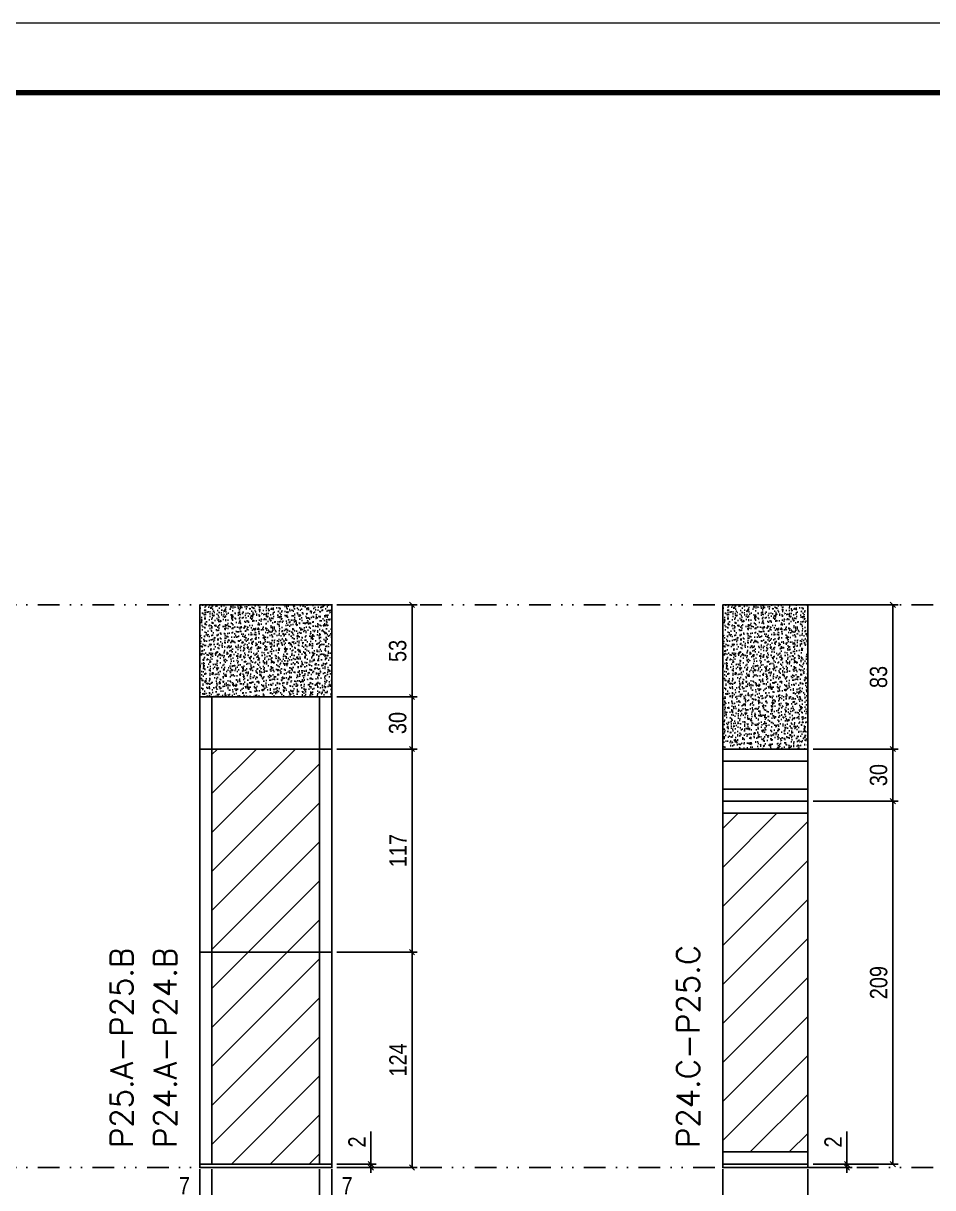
# Model space of a CAD drawing. Extents: x 13770 to 23315, y 867 to 16997.
# Drawn here: x 19642 to 20166, y 9287 to 9957 of the extents above; entities that cross this region are included whole.
import ezdxf

# ---------------------------------------------------------------- set-up
doc = ezdxf.new("R2010")
doc.units = 0
for name, pattern in [('DASHED', [0.75, 0.5, -0.25]), ('DIVIDE2', [0.625, 0.25, -0.125, 0, -0.125, 0, -0.125]), ('HIDDEN', [0.375, 0.25, -0.125])]:
    doc.linetypes.add(name, pattern=pattern)
for name, color, linetype in [('COTA', 241, 'Continuous'), ('Nível', 160, 'Continuous'), ('Painéis', 200, 'Continuous'), ('SARR_2.2x7', 40, 'Continuous'), ('Sarrafo de Pressão', 42, 'HIDDEN')]:
    doc.layers.add(name, color=color, linetype=linetype)
for name, color, linetype, lineweight in [('Folhas', 255, 'Continuous', 9), ('Hachura', 251, 'Continuous', 9), ('SARRAFO DE PRESSAO', 251, 'DASHED', 9), ('Texto Seção', 7, 'Continuous', 15)]:
    doc.layers.add(name, color=color, linetype=linetype, lineweight=lineweight)
doc.styles.add('COTA TECNICA', font='techl___.ttf', dxfattribs={"height": 10})
doc.styles.add('COTA TECNICA-50', font='techl___.ttf', dxfattribs={"height": 10})
doc.styles.add('REGUA-120', font='ROMANS.shx', dxfattribs={"height": 15})
doc.dimstyles.new('COTA PAINEL-50', dxfattribs={"dimtxt": 10, "dimasz": 3, "dimexe": 3, "dimexo": 3, "dimgap": 3, "dimtad": 1, "dimdec": 1, "dimzin": 12, "dimdsep": 46, "dimtxsty": 'COTA TECNICA-50', "dimblk1": 'OBLIQUE', "dimblk2": 'OBLIQUE', "dimsah": 1, "dimcen": 0.9, "dimclrd": 4, "dimclre": 4, "dimclrt": 240, "dimadec": 1, "dimazin": 3, "dimtfac": 1, "dimtdec": 1, "dimtmove": 0, "dimatfit": 3, "dimfxl": 1, "dimtolj": 1, "dimtzin": 12, "dimarcsym": 0})
doc.dimstyles.new('PAINEL', dxfattribs={"dimtxt": 10, "dimasz": 3, "dimexe": 3, "dimexo": 3, "dimgap": 3, "dimtad": 1, "dimdec": 1, "dimzin": 12, "dimdsep": 46, "dimtxsty": 'COTA TECNICA', "dimblk1": 'OBLIQUE', "dimblk2": 'OBLIQUE', "dimsah": 1, "dimcen": 0.9, "dimclrd": 4, "dimclre": 4, "dimclrt": 240, "dimadec": 1, "dimazin": 3, "dimtfac": 1, "dimtdec": 1, "dimtmove": 0, "dimatfit": 3, "dimfxl": 1, "dimtolj": 1, "dimtzin": 12, "dimarcsym": 0})

# ---------------------------------------------------------------- blocks, each defined once
blk = doc.blocks.new('9999999999')
at = {"layer": 'Folhas'}
blk.add_lwpolyline([(98138.98, 34190.21), (99623.98, 34190.21), (99623.98, 35240.21), (98138.98, 35240.21)], close=True, dxfattribs=at)
at = {"layer": 'Folhas', "color": 30, "const_width": 3}
blk.add_lwpolyline([(98213.98, 34230.21), (99583.98, 34230.21), (99583.98, 35200.21), (98213.98, 35200.21)], close=True, dxfattribs=at)
blk = doc.blocks.new('_Oblique')
at = {"color": 0, "linetype": 'ByBlock', "lineweight": -2}
blk.add_line((-0.5, -0.5), (0.5, 0.5), dxfattribs=at)
blk = doc.blocks.new('*D510')
at = {"layer": 'COTA', "color": 4, "lineweight": -2, "transparency": 16777216}
for p, q in [((19743.97, 9297.15), (19743.97, 9242.98)), ((19819.97, 9297.15), (19819.97, 9242.98)), ((19743.97, 9245.98), (19819.97, 9245.98))]:
    blk.add_line(p, q, dxfattribs=at)
at = {"layer": 'Defpoints', "color": 0, "transparency": 16777216}
for p in [(19743.97, 9300.15), (19819.97, 9300.15), (19819.97, 9245.98)]:
    blk.add_point(p, dxfattribs=at)
at = {"layer": 'COTA', "color": 4, "lineweight": -2, "transparency": 16777216, "xscale": 3, "yscale": 3, "zscale": 3, "rotation": 180}
blk.add_blockref('_Oblique', (19743.97, 9245.98), dxfattribs=at)
at = {"layer": 'COTA', "color": 4, "lineweight": -2, "transparency": 16777216, "xscale": 3, "yscale": 3, "zscale": 3}
blk.add_blockref('_Oblique', (19819.97, 9245.98), dxfattribs=at)
at = {"layer": 'COTA', "color": 240, "transparency": 16777216, "insert": (19781.97, 9254.08), "char_height": 10, "attachment_point": 5, "style": 'COTA TECNICA'}
blk.add_mtext('\\A1;76', dxfattribs=at)
blk = doc.blocks.new('*D511')
at = {"layer": 'COTA', "color": 4, "lineweight": -2, "transparency": 16777216}
for p, q in [((19822.97, 9422.15), (19869.2, 9422.15)), ((19866.2, 9298.15), (19866.2, 9422.15)), ((19822.97, 9298.15), (19869.2, 9298.15))]:
    blk.add_line(p, q, dxfattribs=at)
at = {"layer": 'Defpoints', "color": 0, "transparency": 16777216}
for p in [(19819.97, 9422.15), (19866.2, 9422.15), (19819.97, 9298.15)]:
    blk.add_point(p, dxfattribs=at)
at = {"layer": 'COTA', "color": 4, "lineweight": -2, "transparency": 16777216, "xscale": 3, "yscale": 3, "zscale": 3}
for p, rotation in [((19866.2, 9422.15), 90), ((19866.2, 9298.15), 270)]:
    blk.add_blockref('_Oblique', p, dxfattribs=dict(at, rotation=rotation))
at = {"layer": 'COTA', "color": 240, "transparency": 16777216, "insert": (19858.13, 9360.15), "char_height": 10, "attachment_point": 5, "rotation": 90, "style": 'COTA TECNICA-50'}
blk.add_mtext('\\A1;124', dxfattribs=at)
blk = doc.blocks.new('*D512')
at = {"layer": 'COTA', "color": 4, "lineweight": -2, "transparency": 16777216}
for p, q in [((19842.49, 9300.15), (19842.49, 9318.95)), ((19822.97, 9300.15), (19845.49, 9300.15)), ((19842.49, 9298.15), (19842.49, 9300.15)), ((19822.97, 9298.15), (19845.49, 9298.15)), ((19842.49, 9298.15), (19842.49, 9295.15))]:
    blk.add_line(p, q, dxfattribs=at)
at = {"layer": 'Defpoints', "color": 0, "transparency": 16777216}
for p in [(19819.97, 9300.15), (19819.97, 9298.15), (19842.49, 9298.15)]:
    blk.add_point(p, dxfattribs=at)
at = {"layer": 'COTA', "color": 4, "lineweight": -2, "transparency": 16777216, "xscale": 3, "yscale": 3, "zscale": 3}
for p, rotation in [((19842.49, 9300.15), 270), ((19842.49, 9298.15), 90)]:
    blk.add_blockref('_Oblique', p, dxfattribs=dict(at, rotation=rotation))
at = {"layer": 'COTA', "color": 240, "transparency": 16777216, "insert": (19834.49, 9312.9), "char_height": 10, "attachment_point": 5, "rotation": 90, "style": 'COTA TECNICA-50'}
blk.add_mtext('\\A1;2', dxfattribs=at)
blk = doc.blocks.new('*D522')
at = {"layer": 'COTA', "color": 4, "linetype": 'ByBlock', "lineweight": -2, "transparency": 16777216}
for p, q in [((19822.97, 9539.15), (19869.2, 9539.15)), ((19866.2, 9422.15), (19866.2, 9539.15)), ((19822.97, 9422.15), (19869.2, 9422.15))]:
    blk.add_line(p, q, dxfattribs=at)
at = {"layer": 'Defpoints', "color": 0, "linetype": 'ByBlock', "transparency": 16777216}
for p in [(19819.97, 9539.15), (19866.2, 9539.15), (19819.97, 9422.15)]:
    blk.add_point(p, dxfattribs=at)
at = {"layer": 'COTA', "color": 4, "linetype": 'ByBlock', "lineweight": -2, "transparency": 16777216, "xscale": 3, "yscale": 3, "zscale": 3}
for p, rotation in [((19866.2, 9539.15), 90), ((19866.2, 9422.15), 270)]:
    blk.add_blockref('_Oblique', p, dxfattribs=dict(at, rotation=rotation))
at = {"layer": 'COTA', "color": 240, "linetype": 'ByBlock', "transparency": 16777216, "insert": (19858.13, 9480.65), "char_height": 10, "attachment_point": 5, "rotation": 90, "style": 'COTA TECNICA'}
blk.add_mtext('\\A1;117', dxfattribs=at)
blk = doc.blocks.new('*D513')
at = {"layer": 'COTA', "color": 4, "lineweight": -2, "transparency": 16777216}
for p, q in [((19743.97, 9295.15), (19743.97, 9276.64)), ((19750.97, 9297.15), (19750.97, 9276.64)), ((19743.97, 9279.64), (19729.23, 9279.64)), ((19750.97, 9279.64), (19743.97, 9279.64))]:
    blk.add_line(p, q, dxfattribs=at)
at = {"layer": 'Defpoints', "color": 0, "transparency": 16777216}
for p in [(19750.97, 9300.15), (19743.97, 9298.15), (19743.97, 9279.64)]:
    blk.add_point(p, dxfattribs=at)
at = {"layer": 'COTA', "color": 4, "lineweight": -2, "transparency": 16777216, "xscale": 3, "yscale": 3, "zscale": 3, "rotation": 180}
blk.add_blockref('_Oblique', (19743.97, 9279.64), dxfattribs=at)
at = {"layer": 'COTA', "color": 4, "lineweight": -2, "transparency": 16777216, "xscale": 3, "yscale": 3, "zscale": 3}
blk.add_blockref('_Oblique', (19750.97, 9279.64), dxfattribs=at)
at = {"layer": 'COTA', "color": 240, "transparency": 16777216, "insert": (19735.1, 9287.72), "char_height": 10, "attachment_point": 5, "style": 'COTA TECNICA-50'}
blk.add_mtext('\\A1;7', dxfattribs=at)
blk = doc.blocks.new('*D514')
at = {"layer": 'COTA', "color": 4, "lineweight": -2, "transparency": 16777216}
for p, q in [((19812.97, 9297.15), (19812.97, 9276.64)), ((19819.97, 9295.15), (19819.97, 9276.64)), ((19812.97, 9279.64), (19819.97, 9279.64)), ((19819.97, 9279.64), (19834.7, 9279.64))]:
    blk.add_line(p, q, dxfattribs=at)
at = {"layer": 'Defpoints', "color": 0, "transparency": 16777216}
for p in [(19812.97, 9300.15), (19819.97, 9298.15), (19819.97, 9279.64)]:
    blk.add_point(p, dxfattribs=at)
at = {"layer": 'COTA', "color": 4, "lineweight": -2, "transparency": 16777216, "xscale": 3, "yscale": 3, "zscale": 3, "rotation": 180}
blk.add_blockref('_Oblique', (19812.97, 9279.64), dxfattribs=at)
at = {"layer": 'COTA', "color": 4, "lineweight": -2, "transparency": 16777216, "xscale": 3, "yscale": 3, "zscale": 3}
blk.add_blockref('_Oblique', (19819.97, 9279.64), dxfattribs=at)
at = {"layer": 'COTA', "color": 240, "transparency": 16777216, "insert": (19828.83, 9287.72), "char_height": 10, "attachment_point": 5, "style": 'COTA TECNICA-50'}
blk.add_mtext('\\A1;7', dxfattribs=at)
blk = doc.blocks.new('*D515')
at = {"layer": 'COTA', "color": 4, "lineweight": -2, "transparency": 16777216}
for p, q in [((19822.97, 9622.15), (19869.2, 9622.15)), ((19866.2, 9569.15), (19866.2, 9622.15)), ((19822.97, 9569.15), (19869.2, 9569.15))]:
    blk.add_line(p, q, dxfattribs=at)
at = {"layer": 'Defpoints', "color": 0, "transparency": 16777216}
for p in [(19819.97, 9622.15), (19866.2, 9622.15), (19819.97, 9569.15)]:
    blk.add_point(p, dxfattribs=at)
at = {"layer": 'COTA', "color": 4, "lineweight": -2, "transparency": 16777216, "xscale": 3, "yscale": 3, "zscale": 3}
for p, rotation in [((19866.2, 9622.15), 90), ((19866.2, 9569.15), 270)]:
    blk.add_blockref('_Oblique', p, dxfattribs=dict(at, rotation=rotation))
at = {"layer": 'COTA', "color": 240, "transparency": 16777216, "insert": (19857.99, 9595.65), "char_height": 10, "attachment_point": 5, "rotation": 90, "style": 'COTA TECNICA'}
blk.add_mtext('\\A1;53', dxfattribs=at)
blk = doc.blocks.new('*D516')
at = {"layer": 'COTA', "color": 4, "lineweight": -2, "transparency": 16777216}
for p, q in [((20045.17, 9297.15), (20045.17, 9242.98)), ((20094.17, 9297.15), (20094.17, 9242.98)), ((20045.17, 9245.98), (20094.17, 9245.98))]:
    blk.add_line(p, q, dxfattribs=at)
at = {"layer": 'Defpoints', "color": 0, "transparency": 16777216}
for p in [(20045.17, 9300.15), (20094.17, 9300.15), (20094.17, 9245.98)]:
    blk.add_point(p, dxfattribs=at)
at = {"layer": 'COTA', "color": 4, "lineweight": -2, "transparency": 16777216, "xscale": 3, "yscale": 3, "zscale": 3, "rotation": 180}
blk.add_blockref('_Oblique', (20045.17, 9245.98), dxfattribs=at)
at = {"layer": 'COTA', "color": 4, "lineweight": -2, "transparency": 16777216, "xscale": 3, "yscale": 3, "zscale": 3}
blk.add_blockref('_Oblique', (20094.17, 9245.98), dxfattribs=at)
at = {"layer": 'COTA', "color": 240, "transparency": 16777216, "insert": (20069.67, 9254.08), "char_height": 10, "attachment_point": 5, "style": 'COTA TECNICA'}
blk.add_mtext('\\A1;49', dxfattribs=at)
blk = doc.blocks.new('*D517')
at = {"layer": 'COTA', "color": 4, "lineweight": -2, "transparency": 16777216}
for p, q in [((20116.69, 9300.15), (20116.69, 9318.95)), ((20097.17, 9300.15), (20119.69, 9300.15)), ((20116.69, 9298.15), (20116.69, 9300.15)), ((20097.17, 9298.15), (20119.69, 9298.15)), ((20116.69, 9298.15), (20116.69, 9295.15))]:
    blk.add_line(p, q, dxfattribs=at)
at = {"layer": 'Defpoints', "color": 0, "transparency": 16777216}
for p in [(20094.17, 9300.15), (20094.17, 9298.15), (20116.69, 9298.15)]:
    blk.add_point(p, dxfattribs=at)
at = {"layer": 'COTA', "color": 4, "lineweight": -2, "transparency": 16777216, "xscale": 3, "yscale": 3, "zscale": 3}
for p, rotation in [((20116.69, 9300.15), 270), ((20116.69, 9298.15), 90)]:
    blk.add_blockref('_Oblique', p, dxfattribs=dict(at, rotation=rotation))
at = {"layer": 'COTA', "color": 240, "transparency": 16777216, "insert": (20108.69, 9312.9), "char_height": 10, "attachment_point": 5, "rotation": 90, "style": 'COTA TECNICA-50'}
blk.add_mtext('\\A1;2', dxfattribs=at)
blk = doc.blocks.new('*D518')
at = {"layer": 'COTA', "color": 4, "lineweight": -2, "transparency": 16777216}
for p, q in [((20097.17, 9622.15), (20146.15, 9622.15)), ((20143.15, 9539.15), (20143.15, 9622.15)), ((20097.17, 9539.15), (20146.15, 9539.15))]:
    blk.add_line(p, q, dxfattribs=at)
at = {"layer": 'Defpoints', "color": 0, "transparency": 16777216}
for p in [(20094.17, 9622.15), (20143.15, 9622.15), (20094.17, 9539.15)]:
    blk.add_point(p, dxfattribs=at)
at = {"layer": 'COTA', "color": 4, "lineweight": -2, "transparency": 16777216, "xscale": 3, "yscale": 3, "zscale": 3}
for p, rotation in [((20143.15, 9622.15), 90), ((20143.15, 9539.15), 270)]:
    blk.add_blockref('_Oblique', p, dxfattribs=dict(at, rotation=rotation))
at = {"layer": 'COTA', "color": 240, "transparency": 16777216, "insert": (20134.91, 9580.65), "char_height": 10, "attachment_point": 5, "rotation": 90, "style": 'COTA TECNICA'}
blk.add_mtext('\\A1;83', dxfattribs=at)
blk = doc.blocks.new('*D523')
at = {"layer": 'COTA', "color": 4, "lineweight": -2, "transparency": 16777216}
for p, q in [((20097.17, 9509.15), (20146.15, 9509.15)), ((20143.15, 9300.15), (20143.15, 9509.15)), ((20097.17, 9300.15), (20146.15, 9300.15))]:
    blk.add_line(p, q, dxfattribs=at)
at = {"layer": 'Defpoints', "color": 0, "transparency": 16777216}
for p in [(20094.17, 9509.15), (20143.15, 9509.15), (20094.17, 9300.15)]:
    blk.add_point(p, dxfattribs=at)
at = {"layer": 'COTA', "color": 4, "lineweight": -2, "transparency": 16777216, "xscale": 3, "yscale": 3, "zscale": 3}
for p, rotation in [((20143.15, 9509.15), 90), ((20143.15, 9300.15), 270)]:
    blk.add_blockref('_Oblique', p, dxfattribs=dict(at, rotation=rotation))
at = {"layer": 'COTA', "color": 240, "transparency": 16777216, "insert": (20135.02, 9404.65), "char_height": 10, "attachment_point": 5, "rotation": 90, "style": 'COTA TECNICA'}
blk.add_mtext('\\A1;209', dxfattribs=at)
blk = doc.blocks.new('*D889')
at = {"layer": 'COTA', "color": 4, "lineweight": -2, "transparency": 16777216}
for p, q in [((20097.17, 9539.15), (20146.15, 9539.15)), ((20143.15, 9539.15), (20143.15, 9509.15)), ((20097.17, 9509.15), (20146.15, 9509.15))]:
    blk.add_line(p, q, dxfattribs=at)
at = {"layer": 'Defpoints', "color": 0, "transparency": 16777216}
for p in [(20094.17, 9539.15), (20094.17, 9509.15), (20143.15, 9509.15)]:
    blk.add_point(p, dxfattribs=at)
at = {"layer": 'COTA', "color": 4, "lineweight": -2, "transparency": 16777216, "xscale": 3, "yscale": 3, "zscale": 3}
for p, rotation in [((20143.15, 9539.15), 90), ((20143.15, 9509.15), 270)]:
    blk.add_blockref('_Oblique', p, dxfattribs=dict(at, rotation=rotation))
at = {"layer": 'COTA', "color": 240, "transparency": 16777216, "insert": (20134.93, 9524.15), "char_height": 10, "attachment_point": 5, "rotation": 90, "style": 'COTA TECNICA'}
blk.add_mtext('\\A1;30', dxfattribs=at)
blk = doc.blocks.new('*D890')
at = {"layer": 'COTA', "color": 4, "lineweight": -2, "transparency": 16777216}
for p, q in [((19822.97, 9569.15), (19869.2, 9569.15)), ((19866.2, 9569.15), (19866.2, 9539.15)), ((19822.97, 9539.15), (19869.2, 9539.15))]:
    blk.add_line(p, q, dxfattribs=at)
at = {"layer": 'Defpoints', "color": 0, "transparency": 16777216}
for p in [(19819.97, 9569.15), (19819.97, 9539.15), (19866.2, 9539.15)]:
    blk.add_point(p, dxfattribs=at)
at = {"layer": 'COTA', "color": 4, "lineweight": -2, "transparency": 16777216, "xscale": 3, "yscale": 3, "zscale": 3}
for p, rotation in [((19866.2, 9569.15), 90), ((19866.2, 9539.15), 270)]:
    blk.add_blockref('_Oblique', p, dxfattribs=dict(at, rotation=rotation))
at = {"layer": 'COTA', "color": 240, "transparency": 16777216, "insert": (19857.99, 9554.15), "char_height": 10, "attachment_point": 5, "rotation": 90, "style": 'COTA TECNICA'}
blk.add_mtext('\\A1;30', dxfattribs=at)

msp = doc.modelspace()

# ---------------------------------------------------------------- hatches: boundary and pattern name
at = {"layer": 'COTA'}
h = msp.add_hatch(dxfattribs=at)
h.set_pattern_fill('AR-CONC', color=256, scale=0.03)
h.set_pattern_definition([(50, (290.862, -5773.8755), (5.4655401, -0.4781726), [0.5715, -6.2865]), (355, (290.862, -5773.8755), (-1.0573026, 5.7317054), [0.4572, -5.0292175]), (100.451445, (291.3174, -5773.9154), (4.4082374, 5.2535326), [0.4857003, -5.3427073]), (46.1842, (290.862, -5772.3515), (8.1323712, -1.2612698), [0.85725, -9.42975]), (96.635558, (291.54, -5772.457), (7.122124, 7.4227837), [0.7285507, -8.0140682]), (351.18415, (290.862, -5772.3515), (7.122124, 7.4227837), [0.685799, -7.543792]), (21, (291.624, -5772.7325), (4.5484317, -3.06795595), [0.5715, -6.2865]), (326, (291.624, -5772.7325), (1.8540609, 5.525639), [0.4572, -5.0292]), (71.451445, (292.003, -5772.988), (6.4024926, 2.4576831), [0.4857003, -5.3426981]), (37.5, (290.862, -5773.8755), (0.0926581, 2.53665117), [0, -4.96824, 0, -5.1054, 0, -5.04825]), (7.5, (290.862, -5773.8755), (2.00458988, 3.00541724), [0, -2.91084, 0, -4.85394, 0, -1.92405]), (327.5, (289.1627, -5773.8755), (4.06771786, -0.17186232), [0, -1.905, 0, -5.9436, 0, -7.8867]), (317.5, (288.4007, -5773.8755), (4.44387544, 0.76279473), [0, -2.4765, 0, -3.94716, 0, -5.6007])])
h.paths.add_polyline_path([(19819.97, 9569.15), (19819.97, 9622.15), (19743.97, 9622.15), (19743.97, 9569.15)])
h = msp.add_hatch(dxfattribs=at)
h.set_pattern_fill('AR-CONC', color=256, scale=0.03)
h.set_pattern_definition([(50, (592.0614, -5773.8755), (5.4655401, -0.4781726), [0.5715, -6.2865]), (355, (592.0614, -5773.8755), (-1.0573026, 5.7317054), [0.4572, -5.0292175]), (100.451445, (592.517, -5773.9154), (4.4082374, 5.2535326), [0.4857003, -5.3427073]), (46.1842, (592.0614, -5772.3515), (8.1323712, -1.2612698), [0.85725, -9.42975]), (96.635558, (592.739, -5772.457), (7.122124, 7.4227837), [0.7285507, -8.0140682]), (351.18415, (592.061, -5772.3515), (7.122124, 7.4227837), [0.685799, -7.543792]), (21, (592.8234, -5772.7325), (4.5484317, -3.06795595), [0.5715, -6.2865]), (326, (592.8234, -5772.7325), (1.8540609, 5.525639), [0.4572, -5.0292]), (71.451445, (593.2024, -5772.988), (6.4024926, 2.4576831), [0.4857003, -5.3426981]), (37.5, (592.0614, -5773.8755), (0.0926581, 2.53665117), [0, -4.96824, 0, -5.1054, 0, -5.04825]), (7.5, (592.0614, -5773.8755), (2.00458988, 3.00541724), [0, -2.91084, 0, -4.85394, 0, -1.92405]), (327.5, (590.3621, -5773.8755), (4.06771786, -0.17186232), [0, -1.905, 0, -5.9436, 0, -7.8867]), (317.5, (589.6, -5773.8755), (4.44387544, 0.76279473), [0, -2.4765, 0, -3.94716, 0, -5.6007])])
h.paths.add_polyline_path([(20094.17, 9539.15), (20094.17, 9622.15), (20045.17, 9622.15), (20045.17, 9539.15)])
at = {"layer": 'Hachura', "linetype": 'ByBlock'}
h = msp.add_hatch(dxfattribs=at)
h.set_pattern_fill('ANSI31', color=256, scale=5)
h.paths.add_polyline_path([(19812.97, 9422.15), (19750.97, 9422.15), (19750.97, 9300.15), (19812.97, 9300.15)])
h.paths.add_polyline_path([(19812.97, 9539.15), (19750.97, 9539.15), (19750.97, 9422.15), (19812.97, 9422.15)])
h = msp.add_hatch(dxfattribs=at)
h.set_pattern_fill('ANSI31', color=256, scale=5)
h.paths.add_polyline_path([(20045.17, 9307.15), (20094.17, 9307.15), (20094.17, 9502.15), (20045.17, 9502.15)])

# ---------------------------------------------------------------- linework, layer by layer
at = {"layer": 'COTA'}
for points in [[(19743.97, 9569.15), (19819.97, 9569.15), (19819.97, 9622.15), (19743.97, 9622.15)], [(20045.17, 9539.15), (20094.17, 9539.15), (20094.17, 9622.15), (20045.17, 9622.15)]]:
    msp.add_lwpolyline(points, close=True, dxfattribs=at)
at = {"layer": 'Nível', "color": 4, "linetype": 'DIVIDE2', "ltscale": 50}
for p, q in [((13769.54, 9622.15), (21112.79, 9622.15)), ((13769.54, 9298.15), (21112.79, 9298.15))]:
    msp.add_line(p, q, dxfattribs=at)
at = {"layer": 'Painéis'}
for points in [[(19743.97, 9539.15), (19819.97, 9539.15), (19819.97, 9569.15), (19743.97, 9569.15)], [(19743.97, 9539.15), (19819.97, 9539.15), (19819.97, 9422.15), (19743.97, 9422.15)], [(20045.17, 9509.15), (20094.17, 9509.15), (20094.17, 9539.15), (20045.17, 9539.15)], [(20045.17, 9300.15), (20094.17, 9300.15), (20094.17, 9509.15), (20045.17, 9509.15)], [(19743.97, 9300.15), (19819.97, 9300.15), (19819.97, 9422.15), (19743.97, 9422.15)], [(19743.97, 9300.15), (19819.97, 9300.15), (19819.97, 9298.15), (19743.97, 9298.15)], [(20045.17, 9300.15), (20094.17, 9300.15), (20094.17, 9298.15), (20045.17, 9298.15)]]:
    msp.add_lwpolyline(points, close=True, dxfattribs=at)
at = {"layer": 'SARR_2.2x7', "linetype": 'ByBlock'}
for p, q in [((20045.17, 9532.15), (20094.17, 9532.15)), ((20045.17, 9516.15), (20094.17, 9516.15)), ((20045.17, 9502.15), (20094.17, 9502.15)), ((20045.17, 9307.15), (20094.17, 9307.15))]:
    msp.add_line(p, q, dxfattribs=at)
at = {"layer": 'Sarrafo de Pressão'}
for p, q in [((19750.97, 9539.15), (19750.97, 9569.15)), ((19812.97, 9539.15), (19812.97, 9569.15)), ((19750.97, 9422.15), (19750.97, 9539.15)), ((19812.97, 9422.15), (19812.97, 9539.15)), ((19750.97, 9300.15), (19750.97, 9422.15)), ((19812.97, 9300.15), (19812.97, 9422.15))]:
    msp.add_line(p, q, dxfattribs=at)

# ---------------------------------------------------------------- block references
at = {"layer": 'SARRAFO DE PRESSAO', "color": 6, "linetype": 'ByBlock'}
msp.add_blockref('9999999999', (-78984.48, -25283.14), dxfattribs=at)

# ---------------------------------------------------------------- texts
at = {"layer": 'Texto Seção', "char_height": 13, "width": 285.3299, "attachment_point": 7, "rotation": 90, "style": 'REGUA-120'}
for s, insert in [('P25.A-P25.B', (19705.5, 9309.4)), ('P24.A-P24.B', (19730.5, 9309.4)), ('P24.C-P25.C', (20031.69, 9309.4))]:
    msp.add_mtext(s, dxfattribs=dict(at, insert=insert))

# ---------------------------------------------------------------- dimensions: what is measured, and where the dimension line sits
at = {"layer": 'COTA'}
for base, p1, p2, angle, dimstyle, picture, middle in [((19866.2, 9622.15), (19819.97, 9569.15), (19819.97, 9622.15), 90, 'PAINEL', '*D515', (19857.99, 9595.65)), ((20143.15, 9622.15), (20094.17, 9539.15), (20094.17, 9622.15), 90, 'PAINEL', '*D518', (20134.91, 9580.65)), ((19866.2, 9539.15), (19819.97, 9569.15), (19819.97, 9539.15), 90, 'PAINEL', '*D890', (19857.99, 9554.15)), ((20143.15, 9509.15), (20094.17, 9539.15), (20094.17, 9509.15), 90, 'PAINEL', '*D889', (20134.93, 9524.15)), ((20143.15, 9509.15), (20094.17, 9300.15), (20094.17, 9509.15), 90, 'PAINEL', '*D523', (20135.02, 9404.65)), ((19866.2, 9422.15), (19819.97, 9298.15), (19819.97, 9422.15), 90, 'COTA PAINEL-50', '*D511', (19858.13, 9360.15)), ((19743.97, 9279.64), (19750.97, 9300.15), (19743.97, 9298.15), 180, 'COTA PAINEL-50', '*D513', (19735.1, 9287.72))]:
    dim = msp.add_linear_dim(base=base, p1=p1, p2=p2, angle=angle, dimstyle=dimstyle, dxfattribs=at)
    dim.commit()
    dim.dimension.update_dxf_attribs({"geometry": picture, "text_midpoint": middle})
at = {"layer": 'COTA', "linetype": 'ByBlock'}
dim = msp.add_linear_dim(base=(19866.2, 9539.15), p1=(19819.97, 9422.15), p2=(19819.97, 9539.15), angle=90, dimstyle='PAINEL', dxfattribs=at)
dim.commit()
dim.dimension.update_dxf_attribs({"geometry": '*D522', "text_midpoint": (19858.13, 9480.65)})
at = {"layer": 'COTA'}
for base, p1, p2, picture, middle in [((19842.49, 9298.15), (19819.97, 9300.15), (19819.97, 9298.15), '*D512', (19842.49, 9312.9)), ((20116.69, 9298.15), (20094.17, 9300.15), (20094.17, 9298.15), '*D517', (20116.69, 9312.9))]:
    dim = msp.add_linear_dim(base=base, p1=p1, p2=p2, angle=90, dimstyle='COTA PAINEL-50', dxfattribs=at)
    dim.commit()
    dim.dimension.update_dxf_attribs({"geometry": picture, "text_midpoint": middle, "dimtype": 160})
for base, p1, p2, picture, middle in [((19819.97, 9245.98), (19743.97, 9300.15), (19819.97, 9300.15), '*D510', (19781.97, 9254.08)), ((20094.17, 9245.98), (20045.17, 9300.15), (20094.17, 9300.15), '*D516', (20069.67, 9254.08))]:
    dim = msp.add_linear_dim(base=base, p1=p1, p2=p2, dimstyle='PAINEL', override={"dimarcsym": 2}, dxfattribs=at)
    dim.commit()
    dim.dimension.update_dxf_attribs({"geometry": picture, "text_midpoint": middle})
dim = msp.add_linear_dim(base=(19819.97, 9279.64), p1=(19812.97, 9300.15), p2=(19819.97, 9298.15), dimstyle='COTA PAINEL-50', dxfattribs=at)
dim.commit()
dim.dimension.update_dxf_attribs({"geometry": '*D514', "text_midpoint": (19828.83, 9287.72)})

doc.saveas('drawing.dxf')
